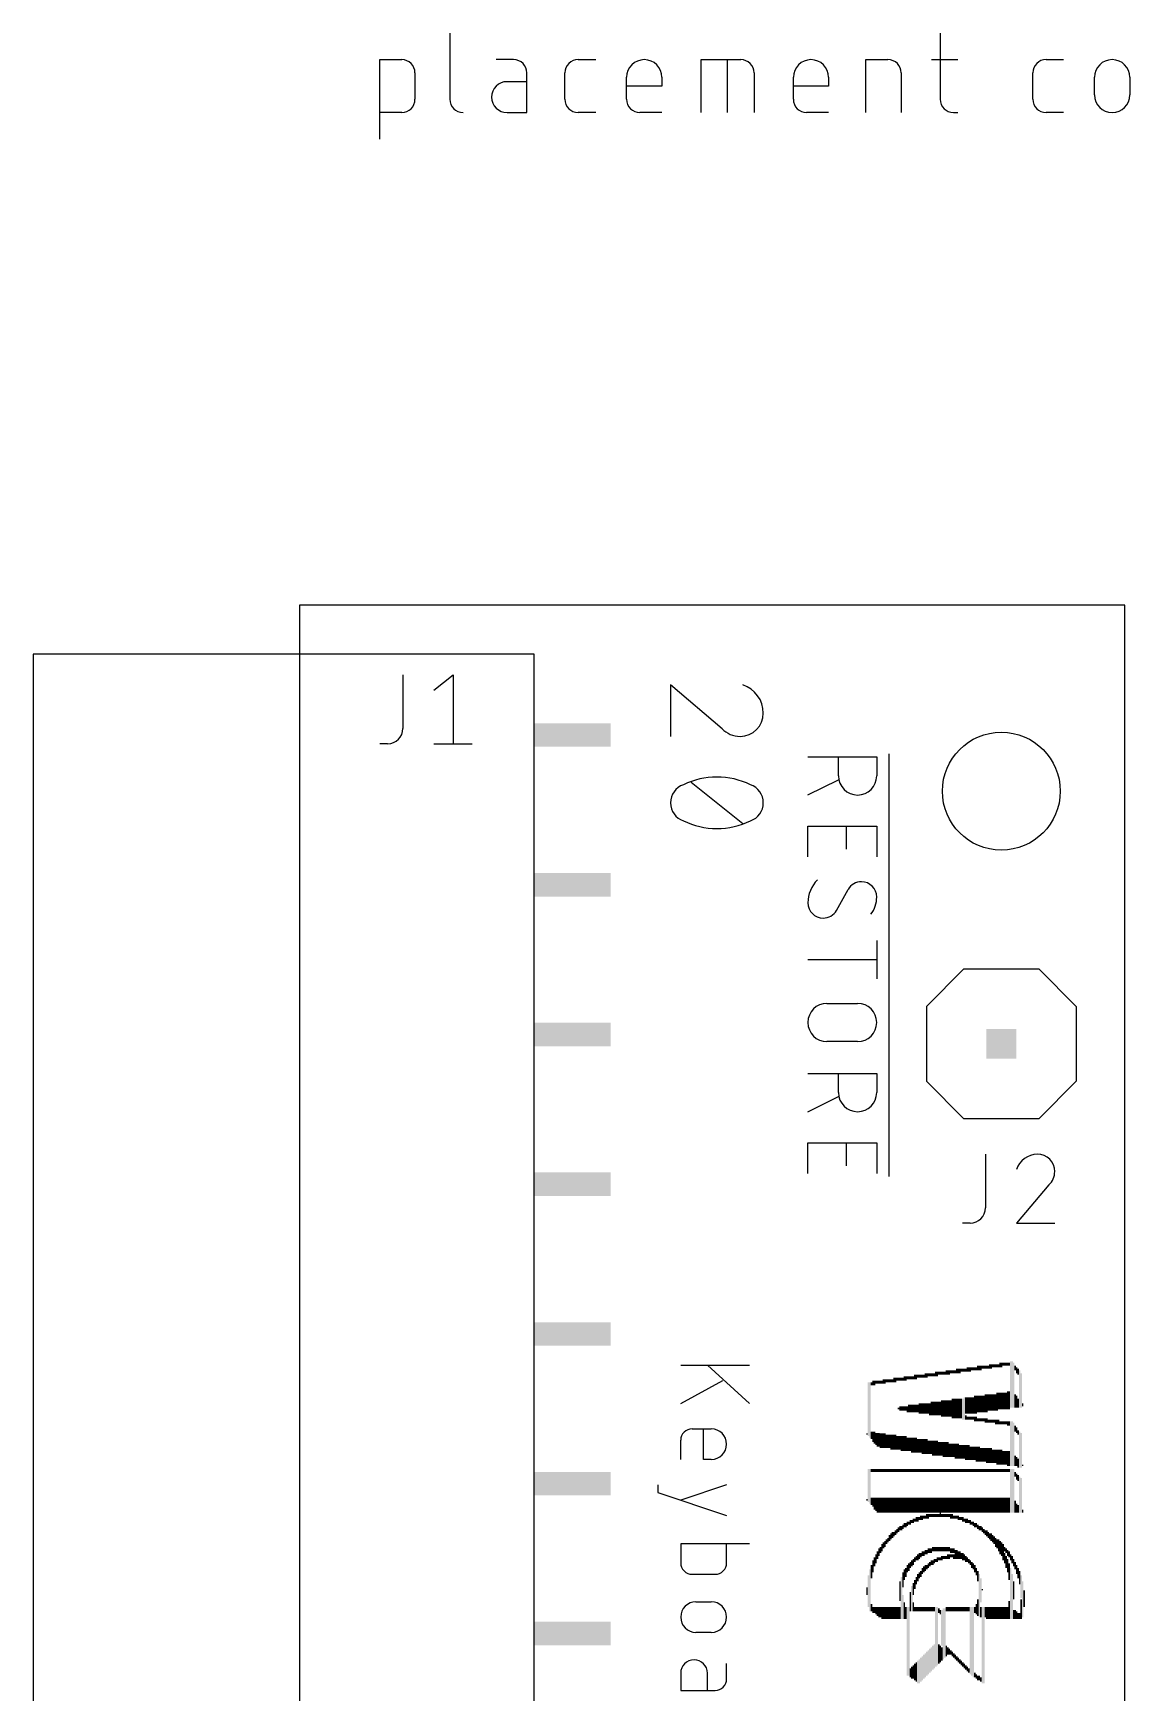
# Model space of a CAD drawing. Extents: x -4.5 to 27.6, y 0 to 62.7.
# Drawn here: x -4.52 to 14.09, y 34.55 to 62.71 of the extents above; entities that cross this region are included whole.
import ezdxf

# ---------------------------------------------------------------- set-up
doc = ezdxf.new("R2010")
doc.units = 0
for name, color, linetype in [('20', 30, 'CONTINUOUS'), ('21', 253, 'CONTINUOUS'), ('25', 253, 'CONTINUOUS'), ('51', 253, 'CONTINUOUS')]:
    doc.layers.add(name, color=color, linetype=linetype)

# ---------------------------------------------------------------- blocks, each defined once
blk = doc.blocks.new('RECT')
blk.add_solid([(-0.5, -0.5), (0.5, -0.5), (-0.5, 0.5), (0.5, 0.5)])

msp = doc.modelspace()

# ---------------------------------------------------------------- linework, layer by layer
at = {"layer": '20'}
for p, q in [((0, 53), (0, 0)), ((14, 53), (0, 53)), ((14, 0), (14, 53))]:
    msp.add_line(p, q, dxfattribs=at)
msp.add_circle((11.9063, 49.8475), 1, dxfattribs=at)
at = {"layer": '21'}
for p, q in [((2.5485, 62.7051), (2.5485, 61.5833)), ((10.8694, 62.7051), (10.8694, 61.5833)), ((1.3589, 60.9102), (1.3589, 62.2564)), ((1.3589, 62.2564), (1.7328, 62.2564)), ((3.632, 62.2564), (3.3329, 62.2564)), ((4.725, 62.2564), (5.0241, 62.2564)), ((6.813, 61.3589), (6.813, 62.2564)), ((6.813, 62.2564), (7.4861, 62.2564)), ((7.2617, 61.3589), (7.2617, 62.2564)), ((9.609, 61.3589), (9.609, 62.2564)), ((9.609, 62.2564), (9.983, 62.2564)), ((10.7198, 62.2564), (11.1685, 62.2564)), ((12.6643, 62.2564), (12.9635, 62.2564)), ((1.9572, 62.032), (1.9572, 61.5833)), ((3.8564, 61.3589), (3.8564, 62.032)), ((4.5006, 61.5833), (4.5006, 62.032)), ((5.5481, 61.5833), (5.5481, 61.9572)), ((6.1464, 61.9572), (6.1464, 61.8076)), ((7.7105, 62.032), (7.7105, 61.3589)), ((8.3771, 61.5833), (8.3771, 61.9572)), ((8.9754, 61.9572), (8.9754, 61.8076)), ((10.2074, 62.032), (10.2074, 61.3589)), ((12.44, 61.5833), (12.44, 62.032)), ((13.4875, 61.6581), (13.4875, 61.9572)), ((14.0858, 61.9572), (14.0858, 61.6581)), ((3.8564, 61.8824), (3.5199, 61.8824)), ((6.1464, 61.8076), (5.5481, 61.8076)), ((8.9754, 61.8076), (8.3771, 61.8076)), ((1.7328, 61.3589), (1.3589, 61.3589)), ((3.5199, 61.3589), (3.8564, 61.3589)), ((5.0241, 61.3589), (4.725, 61.3589)), ((6.1464, 61.3589), (5.7725, 61.3589)), ((8.9754, 61.3589), (8.6014, 61.3589)), ((11.0937, 61.3589), (11.1685, 61.3589)), ((12.9635, 61.3589), (12.6643, 61.3589)), ((3.98, 52.17), (-4.52, 52.17)), ((-4.52, 52.17), (-4.52, 1.17)), ((3.98, 1.17), (3.98, 52.17)), ((7.1677, 50.9072), (6.2929, 51.6509)), ((6.2929, 51.6509), (6.2929, 50.776)), ((8.6233, 50.4317), (9.7917, 50.4317)), ((9.1426, 50.1071), (9.1426, 50.4317)), ((9.7917, 50.4317), (9.7917, 50.1071)), ((9.9949, 50.4825), (9.9949, 43.3135)), ((6.6428, 50.0003), (7.5177, 49.3004)), ((8.6233, 49.7826), (9.1426, 50.0422)), ((8.6233, 48.7364), (8.6233, 49.2557)), ((8.6233, 49.2557), (9.7917, 49.2557)), ((9.2724, 49.2557), (9.2724, 48.8662)), ((9.7917, 49.2557), (9.7917, 48.7364)), ((9.1101, 47.8243), (9.3049, 48.1813)), ((9.7917, 47.3149), (9.7917, 46.6658)), ((8.6233, 46.9903), (9.7917, 46.9903)), ((11.2713, 46.8313), (10.6363, 46.1962)), ((11.2713, 46.8313), (12.5412, 46.8313)), ((12.5412, 46.8313), (13.1763, 46.1962)), ((8.9479, 46.2481), (9.4671, 46.2481)), ((10.6363, 46.1962), (10.6363, 44.9263)), ((13.1763, 46.1962), (13.1763, 44.9263)), ((9.4671, 45.599), (8.9479, 45.599)), ((8.6233, 45.0596), (9.7917, 45.0596)), ((9.1426, 44.7351), (9.1426, 45.0596)), ((9.7917, 45.0596), (9.7917, 44.7351)), ((10.6363, 44.9263), (11.2713, 44.2913)), ((13.1763, 44.9263), (12.5412, 44.2913)), ((8.6233, 44.4105), (9.1426, 44.6701)), ((12.5412, 44.2913), (11.2713, 44.2913)), ((8.6233, 43.3643), (8.6233, 43.8836)), ((8.6233, 43.8836), (9.7917, 43.8836)), ((9.2724, 43.8836), (9.2724, 43.4942)), ((9.7917, 43.8836), (9.7917, 43.3643)), ((6.4658, 40.108), (7.6342, 40.108)), ((7.6342, 39.4588), (6.9202, 40.108)), ((6.4658, 39.4588), (7.1798, 39.8483)), ((6.6605, 39.0313), (6.9851, 39.0313)), ((6.8553, 38.512), (6.8553, 39.0313)), ((6.4658, 38.512), (6.4658, 38.8365)), ((6.9851, 38.512), (6.8553, 38.512)), ((6.0763, 38.0788), (6.0763, 37.949)), ((7.2447, 38.0788), (6.4658, 37.8191)), ((6.0763, 37.949), (7.2447, 37.5595)), ((7.6342, 37.0823), (6.4658, 37.0823)), ((6.4658, 37.0823), (6.4658, 36.7577)), ((7.2447, 36.7577), (7.2447, 37.0823)), ((6.6605, 36.563), (7.05, 36.563)), ((6.7254, 36.0976), (6.9851, 36.0976)), ((6.9851, 35.5783), (6.7254, 35.5783)), ((7.2447, 34.7883), (7.2447, 35.048)), ((6.4658, 34.8857), (6.4658, 34.5936)), ((6.9202, 34.5936), (6.9202, 34.8857)), ((6.4658, 34.5936), (7.05, 34.5936))]:
    msp.add_line(p, q, dxfattribs=at)
for centre, radius, start, end in [((1.7328, 62.032), 0.2244, 0, 90), ((3.632, 62.032), 0.2244, 0, 90), ((4.725, 62.032), 0.2244, 89.9992, 180), ((5.8473, 61.9572), 0.2992, 0, 180), ((7.4861, 62.032), 0.2244, 0, 90), ((8.6762, 61.9572), 0.2992, 0, 180), ((9.983, 62.032), 0.2244, 0, 90), ((12.6643, 62.032), 0.2244, 89.9992, 180), ((13.7866, 61.9572), 0.2992, 0, 180), ((3.5199, 61.6207), 0.2618, 90, 270), ((13.7866, 61.6581), 0.2992, 180, 0), ((1.7328, 61.5833), 0.2244, 270.0008, 0), ((2.7729, 61.5833), 0.2244, 180, 270), ((4.725, 61.5833), 0.2244, 180, 270), ((5.7725, 61.5833), 0.2244, 180, 270), ((8.6014, 61.5833), 0.2244, 180, 270), ((11.0937, 61.5833), 0.2244, 180, 270), ((12.6643, 61.5833), 0.2244, 180, 270), ((7.3619, 51.1697), 0.5058, 0, 72.055), ((7.474, 51.1697), 0.3937, 270, 0), ((7.474, 51.1989), 0.4229, 223.6026, 270.0001), ((6.6166, 49.6503), 0.3237, 108.9248, 180.0001), ((7.0803, 48.79), 1.2978, 90.0001, 115.9888), ((7.0803, 48.79), 1.2978, 64.0111, 90), ((7.5439, 49.6503), 0.3237, 360, 71.0758), ((9.4671, 50.1071), 0.3246, 180, 0), ((6.6166, 49.6503), 0.3237, 180, 251.0756), ((7.5439, 49.6503), 0.3237, 288.9237, 359.9999), ((7.0803, 50.5106), 1.2977, 244.0106, 269.9999), ((7.0803, 50.5106), 1.2977, 270, 295.9896), ((9.1718, 47.9541), 0.5485, 134.7607, 180.0001), ((9.5321, 48.0474), 0.2637, 90.0001, 149.4899), ((9.5321, 48.0515), 0.2596, 0, 90), ((8.8829, 47.9541), 0.2596, 180, 270), ((9.3049, 48.0515), 0.4868, 323.1294, 360), ((8.8829, 47.9582), 0.2637, 269.9998, 329.4902), ((8.9479, 45.9235), 0.3246, 90, 270), ((9.4671, 45.9235), 0.3246, 270, 90), ((9.4671, 44.7351), 0.3246, 180, 0), ((6.6605, 38.8365), 0.1947, 90, 180), ((6.9851, 38.7716), 0.2596, 270, 90), ((6.6605, 36.7577), 0.1947, 180, 269.9982), ((7.05, 36.7577), 0.1947, 270, 0.0009), ((6.7254, 35.8379), 0.2596, 90, 270), ((6.9851, 35.8379), 0.2596, 270, 90), ((6.693, 34.8857), 0.2272, 0, 180), ((7.05, 34.7883), 0.1947, 270, 0.0009)]:
    msp.add_arc(centre, radius, start, end, dxfattribs=at)
at = {"layer": '25'}
for p, q in [((1.7528, 51.8192), (1.7528, 50.9104)), ((2.2801, 51.5596), (2.6046, 51.8192)), ((2.6046, 51.8192), (2.6046, 50.6508)), ((1.4931, 50.6508), (1.3633, 50.6508)), ((2.2801, 50.6508), (2.9292, 50.6508)), ((11.6353, 43.688), (11.6353, 42.7792)), ((12.7144, 43.1687), (12.1627, 42.5196)), ((11.3757, 42.5196), (11.2459, 42.5196)), ((12.1627, 42.5196), (12.8118, 42.5196))]:
    msp.add_line(p, q, dxfattribs=at)
for centre, radius, start, end in [((1.4931, 50.9104), 0.2596, 270, 0), ((12.5197, 43.3127), 0.3753, 90.0001, 162.0549), ((12.5197, 43.3959), 0.2921, 0, 90), ((12.498, 43.3959), 0.3138, 313.604, 359.9996), ((11.3757, 42.7792), 0.2596, 270, 0)]:
    msp.add_arc(centre, radius, start, end, dxfattribs=at)

# ---------------------------------------------------------------- block references
at = {"layer": '21'}
for p, xscale, yscale, rotation in [((4.13, 50.8), 0.4, 0.3, 90), ((4.13, 48.26), 0.4, 0.3, 90), ((4.13, 45.72), 0.4, 0.3, 90), ((4.13, 43.18), 0.4, 0.3, 90), ((4.13, 40.64), 0.4, 0.3, 90), ((10.795, 39.9606), 0.0762, 0.0254, 270), ((10.8204, 39.9606), 0.0762, 0.0254, 270), ((10.8458, 39.9733), 0.0508, 0.0254, 270), ((10.8712, 39.9733), 0.0508, 0.0254, 270), ((10.8966, 39.9733), 0.0508, 0.0254, 270), ((10.922, 39.9733), 0.0508, 0.0254, 270), ((10.9474, 39.9733), 0.0508, 0.0254, 270), ((10.9728, 39.986), 0.0762, 0.0254, 270), ((10.9982, 39.986), 0.0762, 0.0254, 270), ((11.0236, 39.986), 0.0762, 0.0254, 270), ((11.049, 39.9987), 0.0508, 0.0254, 270), ((11.0744, 39.9987), 0.0508, 0.0254, 270), ((11.0998, 39.9987), 0.0508, 0.0254, 270), ((11.1252, 39.9987), 0.0508, 0.0254, 270), ((11.1506, 40.0114), 0.0762, 0.0254, 270), ((11.176, 40.0114), 0.0762, 0.0254, 270), ((11.2014, 40.0114), 0.0762, 0.0254, 270), ((11.2268, 40.0241), 0.0508, 0.0254, 270), ((11.2522, 40.0241), 0.0508, 0.0254, 270), ((11.2776, 40.0241), 0.0508, 0.0254, 270), ((11.303, 40.0241), 0.0508, 0.0254, 270), ((11.3284, 40.0368), 0.0762, 0.0254, 270), ((11.3538, 40.0368), 0.0762, 0.0254, 270), ((11.3792, 40.0368), 0.0762, 0.0254, 270), ((11.4046, 40.0495), 0.0508, 0.0254, 270), ((11.43, 40.0495), 0.0508, 0.0254, 270), ((11.4554, 40.0495), 0.0508, 0.0254, 270), ((11.4808, 40.0495), 0.0508, 0.0254, 270), ((11.5062, 40.0622), 0.0762, 0.0254, 270), ((11.5316, 40.0622), 0.0762, 0.0254, 270), ((11.557, 40.0622), 0.0762, 0.0254, 270), ((11.5824, 40.0749), 0.0508, 0.0254, 270), ((11.6078, 40.0749), 0.0508, 0.0254, 270), ((11.6332, 40.0749), 0.0508, 0.0254, 270), ((11.6586, 40.0749), 0.0508, 0.0254, 270), ((11.684, 40.0749), 0.0508, 0.0254, 270), ((11.7094, 40.0876), 0.0762, 0.0254, 270), ((11.7348, 40.0876), 0.0762, 0.0254, 270), ((11.7602, 40.1003), 0.0508, 0.0254, 270), ((11.7856, 40.1003), 0.0508, 0.0254, 270), ((11.811, 40.1003), 0.0508, 0.0254, 270), ((11.8364, 40.1003), 0.0508, 0.0254, 270), ((11.8618, 40.1003), 0.0508, 0.0254, 270), ((11.8872, 40.113), 0.0762, 0.0254, 270), ((11.9126, 40.113), 0.0762, 0.0254, 270), ((11.938, 40.1257), 0.0508, 0.0254, 270), ((11.9634, 40.1257), 0.0508, 0.0254, 270), ((11.9888, 40.1257), 0.0508, 0.0254, 270), ((12.0142, 40.1257), 0.0508, 0.0254, 270), ((12.0396, 40.1257), 0.0508, 0.0254, 270), ((12.065, 39.7828), 0.7874, 0.0254, 270), ((12.0904, 39.7828), 0.7874, 0.0254, 270), ((12.1158, 39.7701), 0.762, 0.0254, 270), ((12.1412, 40.0622), 0.0762, 0.0254, 270), ((12.1666, 40.0241), 0.1016, 0.0254, 270), ((12.192, 39.9987), 0.1016, 0.0254, 270), ((12.2174, 39.7066), 0.635, 0.0254, 270), ((9.652, 39.3636), 0.9144, 0.0254, 270), ((9.6774, 39.351), 0.9398, 0.0254, 270), ((9.7028, 39.7955), 0.0508, 0.0254, 270), ((9.7282, 39.8082), 0.0762, 0.0254, 270), ((9.7536, 39.8082), 0.0762, 0.0254, 270), ((9.779, 39.8209), 0.0508, 0.0254, 270), ((9.8044, 39.8209), 0.0508, 0.0254, 270), ((9.8298, 39.8209), 0.0508, 0.0254, 270), ((9.8552, 39.8209), 0.0508, 0.0254, 270), ((9.8806, 39.8209), 0.0508, 0.0254, 270), ((9.906, 39.8336), 0.0762, 0.0254, 270), ((9.9314, 39.8336), 0.0762, 0.0254, 270), ((9.9568, 39.8463), 0.0508, 0.0254, 270), ((9.9822, 39.8463), 0.0508, 0.0254, 270), ((10.0076, 39.8463), 0.0508, 0.0254, 270), ((10.033, 39.8463), 0.0508, 0.0254, 270), ((10.0584, 39.8463), 0.0508, 0.0254, 270), ((10.0838, 39.859), 0.0762, 0.0254, 270), ((10.1092, 39.859), 0.0762, 0.0254, 270), ((10.1346, 39.8717), 0.0508, 0.0254, 270), ((10.16, 39.8717), 0.0508, 0.0254, 270), ((10.1854, 39.8717), 0.0508, 0.0254, 270), ((10.2108, 39.8717), 0.0508, 0.0254, 270), ((10.2362, 39.8717), 0.0508, 0.0254, 270), ((10.2616, 39.8844), 0.0762, 0.0254, 270), ((10.287, 39.8844), 0.0762, 0.0254, 270), ((10.3124, 39.8971), 0.0508, 0.0254, 270), ((10.3378, 39.8971), 0.0508, 0.0254, 270), ((10.3632, 39.8971), 0.0508, 0.0254, 270), ((10.3886, 39.8971), 0.0508, 0.0254, 270), ((10.414, 39.8971), 0.0508, 0.0254, 270), ((10.4394, 39.9098), 0.0762, 0.0254, 270), ((10.4648, 39.9098), 0.0762, 0.0254, 270), ((10.4902, 39.9225), 0.0508, 0.0254, 270), ((10.5156, 39.9225), 0.0508, 0.0254, 270), ((10.541, 39.9225), 0.0508, 0.0254, 270), ((10.5664, 39.9225), 0.0508, 0.0254, 270), ((10.5918, 39.9225), 0.0508, 0.0254, 270), ((10.6172, 39.9352), 0.0762, 0.0254, 270), ((10.6426, 39.9352), 0.0762, 0.0254, 270), ((10.668, 39.9479), 0.0508, 0.0254, 270), ((10.6934, 39.9479), 0.0508, 0.0254, 270), ((10.7188, 39.9479), 0.0508, 0.0254, 270), ((10.7442, 39.9479), 0.0508, 0.0254, 270), ((10.7696, 39.9479), 0.0508, 0.0254, 270), ((12.2428, 39.6812), 0.5842, 0.0254, 270), ((10.1854, 39.3764), 0.0762, 0.0254, 270), ((10.2108, 39.3764), 0.0762, 0.0254, 270), ((10.2362, 39.3764), 0.0762, 0.0254, 270), ((10.2616, 39.3764), 0.0762, 0.0254, 270), ((10.287, 39.3764), 0.0762, 0.0254, 270), ((10.3124, 39.3636), 0.1016, 0.0254, 270), ((10.3378, 39.3764), 0.127, 0.0254, 270), ((10.3632, 39.3764), 0.127, 0.0254, 270), ((10.3886, 39.3764), 0.127, 0.0254, 270), ((10.414, 39.3764), 0.127, 0.0254, 270), ((10.4394, 39.3764), 0.127, 0.0254, 270), ((10.4648, 39.3764), 0.127, 0.0254, 270), ((10.4902, 39.3764), 0.127, 0.0254, 270), ((10.5156, 39.3764), 0.1778, 0.0254, 270), ((10.541, 39.3764), 0.1778, 0.0254, 270), ((10.5664, 39.3764), 0.1778, 0.0254, 270), ((10.5918, 39.3764), 0.1778, 0.0254, 270), ((10.6172, 39.3764), 0.1778, 0.0254, 270), ((10.6426, 39.3764), 0.1778, 0.0254, 270), ((10.668, 39.3764), 0.1778, 0.0254, 270), ((10.6934, 39.3636), 0.2032, 0.0254, 270), ((10.7188, 39.3764), 0.2286, 0.0254, 270), ((10.7442, 39.3764), 0.2286, 0.0254, 270), ((10.7696, 39.3764), 0.2286, 0.0254, 270), ((10.795, 39.3764), 0.2286, 0.0254, 270), ((10.8204, 39.3764), 0.2286, 0.0254, 270), ((10.8458, 39.3764), 0.2286, 0.0254, 270), ((10.8712, 39.3764), 0.2286, 0.0254, 270), ((10.8966, 39.3764), 0.2794, 0.0254, 270), ((10.922, 39.3764), 0.2794, 0.0254, 270), ((10.9474, 39.3764), 0.2794, 0.0254, 270), ((10.9728, 39.3764), 0.2794, 0.0254, 270), ((10.9982, 39.3764), 0.2794, 0.0254, 270), ((11.0236, 39.3764), 0.2794, 0.0254, 270), ((11.049, 39.3764), 0.2794, 0.0254, 270), ((11.0744, 39.3764), 0.3302, 0.0254, 270), ((11.0998, 39.3764), 0.3302, 0.0254, 270), ((11.1252, 39.3764), 0.3302, 0.0254, 270), ((11.1506, 39.3764), 0.3302, 0.0254, 270), ((11.176, 39.3764), 0.3302, 0.0254, 270), ((11.2014, 39.3764), 0.3302, 0.0254, 270), ((11.2268, 39.3764), 0.3302, 0.0254, 270), ((11.2522, 39.3636), 0.3556, 0.0254, 270), ((11.2776, 39.3764), 0.381, 0.0254, 270), ((11.303, 39.4272), 0.2794, 0.0254, 270), ((11.3284, 39.4272), 0.2794, 0.0254, 270), ((11.3538, 39.4272), 0.2794, 0.0254, 270), ((11.3792, 39.4272), 0.2794, 0.0254, 270), ((11.4046, 39.4272), 0.2794, 0.0254, 270), ((11.43, 39.4272), 0.2794, 0.0254, 270), ((11.4554, 39.4398), 0.3048, 0.0254, 270), ((11.4808, 39.4398), 0.3048, 0.0254, 270), ((11.5062, 39.4526), 0.2794, 0.0254, 270), ((11.5316, 39.4526), 0.2794, 0.0254, 270), ((11.557, 39.4526), 0.2794, 0.0254, 270), ((11.5824, 39.4526), 0.2794, 0.0254, 270), ((11.6078, 39.4526), 0.2794, 0.0254, 270), ((11.6332, 39.4653), 0.3048, 0.0254, 270), ((11.6586, 39.4653), 0.3048, 0.0254, 270), ((11.684, 39.4779), 0.2794, 0.0254, 270), ((11.7094, 39.4779), 0.2794, 0.0254, 270), ((11.7348, 39.4779), 0.2794, 0.0254, 270), ((11.7602, 39.4779), 0.2794, 0.0254, 270), ((11.7856, 39.4779), 0.2794, 0.0254, 270), ((11.811, 39.4779), 0.2794, 0.0254, 270), ((11.8364, 39.4907), 0.3048, 0.0254, 270), ((11.8618, 39.5034), 0.2794, 0.0254, 270), ((11.8872, 39.5034), 0.2794, 0.0254, 270), ((11.9126, 39.5034), 0.2794, 0.0254, 270), ((11.938, 39.5034), 0.2794, 0.0254, 270), ((11.9634, 39.5034), 0.2794, 0.0254, 270), ((11.9888, 39.5034), 0.2794, 0.0254, 270), ((12.0142, 39.516), 0.3048, 0.0254, 270), ((12.0396, 39.516), 0.3048, 0.0254, 270), ((12.1412, 39.5034), 0.2286, 0.0254, 270), ((12.1666, 39.4907), 0.2032, 0.0254, 270), ((12.192, 39.4653), 0.1524, 0.0254, 270), ((12.2682, 39.4398), 0.0508, 0.0254, 270), ((10.16, 39.3764), 0.0254, 0.0254, 270), ((11.303, 39.224), 0.0762, 0.0254, 270), ((11.3284, 39.2112), 0.0508, 0.0254, 270), ((11.3538, 39.2112), 0.0508, 0.0254, 270), ((11.3792, 39.2112), 0.0508, 0.0254, 270), ((11.4046, 39.2112), 0.0508, 0.0254, 270), ((11.43, 39.2112), 0.0508, 0.0254, 270), ((11.4554, 39.1986), 0.0762, 0.0254, 270), ((11.4808, 39.1986), 0.0762, 0.0254, 270), ((11.5062, 39.1859), 0.0508, 0.0254, 270), ((11.5316, 39.1859), 0.0508, 0.0254, 270), ((11.557, 39.1859), 0.0508, 0.0254, 270), ((11.5824, 39.1859), 0.0508, 0.0254, 270), ((11.6078, 39.1859), 0.0508, 0.0254, 270), ((11.6332, 39.1731), 0.0762, 0.0254, 270), ((11.6586, 39.1731), 0.0762, 0.0254, 270), ((11.684, 39.1605), 0.0508, 0.0254, 270), ((11.7094, 39.1605), 0.0508, 0.0254, 270), ((11.7348, 39.1605), 0.0508, 0.0254, 270), ((11.7602, 39.1605), 0.0508, 0.0254, 270), ((11.7856, 39.1605), 0.0508, 0.0254, 270), ((11.811, 39.1478), 0.0762, 0.0254, 270), ((11.8364, 39.1478), 0.0762, 0.0254, 270), ((11.8618, 39.1478), 0.0762, 0.0254, 270), ((11.8872, 39.135), 0.0508, 0.0254, 270), ((11.9126, 39.135), 0.0508, 0.0254, 270), ((11.938, 39.135), 0.0508, 0.0254, 270), ((11.9634, 39.135), 0.0508, 0.0254, 270), ((11.9888, 39.135), 0.0508, 0.0254, 270), ((12.0142, 39.1224), 0.0762, 0.0254, 270), ((12.0396, 39.1224), 0.0762, 0.0254, 270), ((12.065, 38.7795), 0.762, 0.0254, 270), ((12.0904, 38.7795), 0.762, 0.0254, 270), ((12.1158, 38.7668), 0.7366, 0.0254, 270), ((9.6266, 38.9445), 0.0254, 0.0254, 270), ((9.7028, 38.9192), 0.127, 0.0254, 270), ((9.7282, 38.8938), 0.1778, 0.0254, 270), ((9.7536, 38.8811), 0.2032, 0.0254, 270), ((9.779, 38.8557), 0.2032, 0.0254, 270), ((9.8044, 38.843), 0.2286, 0.0254, 270), ((9.8298, 38.843), 0.2286, 0.0254, 270), ((9.8552, 38.8302), 0.254, 0.0254, 270), ((9.8806, 38.8302), 0.254, 0.0254, 270), ((9.906, 38.8302), 0.254, 0.0254, 270), ((9.9314, 38.8302), 0.254, 0.0254, 270), ((9.9568, 38.8176), 0.2286, 0.0254, 270), ((9.9822, 38.8176), 0.2286, 0.0254, 270), ((10.0076, 38.8176), 0.2286, 0.0254, 270), ((10.033, 38.8049), 0.254, 0.0254, 270), ((10.0584, 38.8049), 0.254, 0.0254, 270), ((10.0838, 38.8049), 0.254, 0.0254, 270), ((10.1092, 38.8049), 0.254, 0.0254, 270), ((10.1346, 38.7921), 0.2286, 0.0254, 270), ((10.16, 38.7921), 0.2286, 0.0254, 270), ((10.1854, 38.7921), 0.2286, 0.0254, 270), ((10.2108, 38.7795), 0.254, 0.0254, 270), ((10.2362, 38.7795), 0.254, 0.0254, 270), ((10.2616, 38.7795), 0.254, 0.0254, 270), ((10.287, 38.7795), 0.254, 0.0254, 270), ((10.3124, 38.7668), 0.2286, 0.0254, 270), ((10.3378, 38.7668), 0.2286, 0.0254, 270), ((10.3632, 38.7668), 0.2286, 0.0254, 270), ((10.3886, 38.754), 0.254, 0.0254, 270), ((10.414, 38.754), 0.254, 0.0254, 270), ((10.4394, 38.754), 0.254, 0.0254, 270), ((10.4648, 38.754), 0.254, 0.0254, 270), ((10.4902, 38.7414), 0.2286, 0.0254, 270), ((10.5156, 38.7414), 0.2286, 0.0254, 270), ((10.541, 38.7414), 0.2286, 0.0254, 270), ((10.5664, 38.7287), 0.254, 0.0254, 270), ((10.5918, 38.7287), 0.254, 0.0254, 270), ((10.6172, 38.7287), 0.254, 0.0254, 270), ((10.6426, 38.7287), 0.254, 0.0254, 270), ((12.1412, 39.0335), 0.1016, 0.0254, 270), ((12.1666, 39.0081), 0.1016, 0.0254, 270), ((12.192, 38.97), 0.0762, 0.0254, 270), ((12.2174, 38.6778), 0.6096, 0.0254, 270), ((12.2428, 38.6652), 0.5842, 0.0254, 270), ((10.668, 38.7159), 0.2286, 0.0254, 270), ((10.6934, 38.7159), 0.2286, 0.0254, 270), ((10.7188, 38.7159), 0.2286, 0.0254, 270), ((10.7442, 38.7033), 0.254, 0.0254, 270), ((10.7696, 38.7033), 0.254, 0.0254, 270), ((10.795, 38.7033), 0.254, 0.0254, 270), ((10.8204, 38.7033), 0.254, 0.0254, 270), ((10.8458, 38.6906), 0.2286, 0.0254, 270), ((10.8712, 38.6906), 0.2286, 0.0254, 270), ((10.8966, 38.6906), 0.2286, 0.0254, 270), ((10.922, 38.6778), 0.254, 0.0254, 270), ((10.9474, 38.6778), 0.254, 0.0254, 270), ((10.9728, 38.6778), 0.254, 0.0254, 270), ((10.9982, 38.6778), 0.254, 0.0254, 270), ((11.0236, 38.6652), 0.2286, 0.0254, 270), ((11.049, 38.6652), 0.2286, 0.0254, 270), ((11.0744, 38.6652), 0.2286, 0.0254, 270), ((11.0998, 38.6652), 0.2286, 0.0254, 270), ((11.1252, 38.6525), 0.254, 0.0254, 270), ((11.1506, 38.6525), 0.254, 0.0254, 270), ((11.176, 38.6525), 0.254, 0.0254, 270), ((11.2014, 38.6397), 0.2286, 0.0254, 270), ((11.2268, 38.6397), 0.2286, 0.0254, 270), ((11.2522, 38.6397), 0.2286, 0.0254, 270), ((11.2776, 38.6397), 0.2286, 0.0254, 270), ((11.303, 38.6271), 0.254, 0.0254, 270), ((11.3284, 38.6271), 0.254, 0.0254, 270), ((11.3538, 38.6271), 0.254, 0.0254, 270), ((11.3792, 38.6144), 0.2286, 0.0254, 270), ((11.4046, 38.6144), 0.2286, 0.0254, 270), ((11.43, 38.6144), 0.2286, 0.0254, 270), ((11.4554, 38.6144), 0.2286, 0.0254, 270), ((11.4808, 38.6016), 0.254, 0.0254, 270), ((11.5062, 38.6016), 0.254, 0.0254, 270), ((11.5316, 38.6016), 0.254, 0.0254, 270), ((11.557, 38.589), 0.2286, 0.0254, 270), ((11.5824, 38.589), 0.2286, 0.0254, 270), ((11.6078, 38.589), 0.2286, 0.0254, 270), ((11.6332, 38.589), 0.2286, 0.0254, 270), ((11.6586, 38.5763), 0.254, 0.0254, 270), ((11.684, 38.5763), 0.254, 0.0254, 270), ((11.7094, 38.5763), 0.254, 0.0254, 270), ((11.7348, 38.5763), 0.254, 0.0254, 270), ((11.7602, 38.5635), 0.2286, 0.0254, 270), ((11.7856, 38.5635), 0.2286, 0.0254, 270), ((11.811, 38.5635), 0.2286, 0.0254, 270), ((11.8364, 38.5509), 0.254, 0.0254, 270), ((11.8618, 38.5509), 0.254, 0.0254, 270), ((11.8872, 38.5509), 0.254, 0.0254, 270), ((11.9126, 38.5509), 0.254, 0.0254, 270), ((11.938, 38.5382), 0.2286, 0.0254, 270), ((11.9634, 38.5382), 0.2286, 0.0254, 270), ((11.9888, 38.5382), 0.2286, 0.0254, 270), ((12.0142, 38.5254), 0.254, 0.0254, 270), ((12.0396, 38.5254), 0.254, 0.0254, 270), ((12.1412, 38.4873), 0.1778, 0.0254, 270), ((4.13, 38.1), 0.4, 0.3, 90), ((9.652, 38.0682), 0.5588, 0.0254, 270), ((9.6774, 38.0556), 0.5842, 0.0254, 270), ((9.7028, 38.3223), 0.0508, 0.0254, 270), ((9.7282, 38.3223), 0.0508, 0.0254, 270), ((9.7536, 38.3223), 0.0508, 0.0254, 270), ((9.779, 38.3223), 0.0508, 0.0254, 270), ((9.8044, 38.3223), 0.0508, 0.0254, 270), ((9.8298, 38.3223), 0.0508, 0.0254, 270), ((9.8552, 38.3223), 0.0508, 0.0254, 270), ((9.8806, 38.3223), 0.0508, 0.0254, 270), ((9.906, 38.3223), 0.0508, 0.0254, 270), ((9.9314, 38.3223), 0.0508, 0.0254, 270), ((9.9568, 38.3223), 0.0508, 0.0254, 270), ((9.9822, 38.3223), 0.0508, 0.0254, 270), ((10.0076, 38.3223), 0.0508, 0.0254, 270), ((10.033, 38.3223), 0.0508, 0.0254, 270), ((10.0584, 38.3223), 0.0508, 0.0254, 270), ((10.0838, 38.3223), 0.0508, 0.0254, 270), ((10.1092, 38.3223), 0.0508, 0.0254, 270), ((10.1346, 38.3223), 0.0508, 0.0254, 270), ((10.16, 38.3223), 0.0508, 0.0254, 270), ((10.1854, 38.3223), 0.0508, 0.0254, 270), ((10.2108, 38.3223), 0.0508, 0.0254, 270), ((10.2362, 38.3223), 0.0508, 0.0254, 270), ((10.2616, 38.3223), 0.0508, 0.0254, 270), ((10.287, 38.3223), 0.0508, 0.0254, 270), ((10.3124, 38.3223), 0.0508, 0.0254, 270), ((10.3378, 38.3223), 0.0508, 0.0254, 270), ((10.3632, 38.3223), 0.0508, 0.0254, 270), ((10.3886, 38.3223), 0.0508, 0.0254, 270), ((10.414, 38.3223), 0.0508, 0.0254, 270), ((10.4394, 38.3223), 0.0508, 0.0254, 270), ((10.4648, 38.3223), 0.0508, 0.0254, 270), ((10.4902, 38.3223), 0.0508, 0.0254, 270), ((10.5156, 38.3223), 0.0508, 0.0254, 270), ((10.541, 38.3223), 0.0508, 0.0254, 270), ((10.5664, 38.3223), 0.0508, 0.0254, 270), ((10.5918, 38.3223), 0.0508, 0.0254, 270), ((10.6172, 38.3223), 0.0508, 0.0254, 270), ((10.6426, 38.3223), 0.0508, 0.0254, 270), ((10.668, 38.3223), 0.0508, 0.0254, 270), ((10.6934, 38.3223), 0.0508, 0.0254, 270), ((10.7188, 38.3223), 0.0508, 0.0254, 270), ((10.7442, 38.3223), 0.0508, 0.0254, 270), ((10.7696, 38.3223), 0.0508, 0.0254, 270), ((10.795, 38.3223), 0.0508, 0.0254, 270), ((10.8204, 38.3223), 0.0508, 0.0254, 270), ((10.8458, 38.3223), 0.0508, 0.0254, 270), ((10.8712, 38.3223), 0.0508, 0.0254, 270), ((10.8966, 38.3223), 0.0508, 0.0254, 270), ((10.922, 38.3223), 0.0508, 0.0254, 270), ((10.9474, 38.3223), 0.0508, 0.0254, 270), ((10.9728, 38.3223), 0.0508, 0.0254, 270), ((10.9982, 38.3223), 0.0508, 0.0254, 270), ((11.0236, 38.3223), 0.0508, 0.0254, 270), ((11.049, 38.3223), 0.0508, 0.0254, 270), ((11.0744, 38.3223), 0.0508, 0.0254, 270), ((11.0998, 38.3223), 0.0508, 0.0254, 270), ((11.1252, 38.3223), 0.0508, 0.0254, 270), ((11.1506, 38.3223), 0.0508, 0.0254, 270), ((11.176, 38.3223), 0.0508, 0.0254, 270), ((11.2014, 38.3223), 0.0508, 0.0254, 270), ((11.2268, 38.3223), 0.0508, 0.0254, 270), ((11.2522, 38.3223), 0.0508, 0.0254, 270), ((11.2776, 38.3223), 0.0508, 0.0254, 270), ((11.303, 38.3223), 0.0508, 0.0254, 270), ((11.3284, 38.3223), 0.0508, 0.0254, 270), ((11.3538, 38.3223), 0.0508, 0.0254, 270), ((11.3792, 38.3223), 0.0508, 0.0254, 270), ((11.4046, 38.3223), 0.0508, 0.0254, 270), ((11.43, 38.3223), 0.0508, 0.0254, 270), ((11.4554, 38.3223), 0.0508, 0.0254, 270), ((11.4808, 38.3223), 0.0508, 0.0254, 270), ((11.5062, 38.3223), 0.0508, 0.0254, 270), ((11.5316, 38.3223), 0.0508, 0.0254, 270), ((11.557, 38.3223), 0.0508, 0.0254, 270), ((11.5824, 38.3223), 0.0508, 0.0254, 270), ((11.6078, 38.3223), 0.0508, 0.0254, 270), ((11.6332, 38.3223), 0.0508, 0.0254, 270), ((11.6586, 38.3223), 0.0508, 0.0254, 270), ((11.684, 38.3223), 0.0508, 0.0254, 270), ((11.7094, 38.3223), 0.0508, 0.0254, 270), ((11.7348, 38.3223), 0.0508, 0.0254, 270), ((11.7602, 38.3223), 0.0508, 0.0254, 270), ((11.7856, 38.3223), 0.0508, 0.0254, 270), ((11.811, 38.3223), 0.0508, 0.0254, 270), ((11.8364, 38.3223), 0.0508, 0.0254, 270), ((11.8618, 38.3223), 0.0508, 0.0254, 270), ((11.8872, 38.3223), 0.0508, 0.0254, 270), ((11.9126, 38.3223), 0.0508, 0.0254, 270), ((11.938, 38.3223), 0.0508, 0.0254, 270), ((11.9634, 38.3223), 0.0508, 0.0254, 270), ((11.9888, 38.3223), 0.0508, 0.0254, 270), ((12.0142, 38.3223), 0.0508, 0.0254, 270), ((12.0396, 38.3223), 0.0508, 0.0254, 270), ((12.065, 37.9794), 0.7366, 0.0254, 270), ((12.0904, 37.9794), 0.7366, 0.0254, 270), ((12.1158, 37.9794), 0.7366, 0.0254, 270), ((12.1412, 38.2587), 0.0762, 0.0254, 270), ((12.1666, 38.4747), 0.1524, 0.0254, 270), ((12.192, 38.4492), 0.1524, 0.0254, 270), ((12.2682, 38.4111), 0.0254, 0.0254, 270), ((12.1666, 38.2206), 0.1016, 0.0254, 270), ((12.192, 38.1953), 0.1016, 0.0254, 270), ((12.2174, 37.9158), 0.6096, 0.0254, 270), ((12.2428, 37.9032), 0.5842, 0.0254, 270), ((9.6266, 37.827), 0.0254, 0.0254, 270), ((9.7028, 37.8015), 0.127, 0.0254, 270), ((9.7282, 37.7889), 0.1524, 0.0254, 270), ((9.7536, 37.7634), 0.2032, 0.0254, 270), ((9.779, 37.7508), 0.2286, 0.0254, 270), ((9.8044, 37.7381), 0.254, 0.0254, 270), ((9.8298, 37.7381), 0.254, 0.0254, 270), ((9.8552, 37.7381), 0.254, 0.0254, 270), ((9.8806, 37.7381), 0.254, 0.0254, 270), ((9.906, 37.7381), 0.254, 0.0254, 270), ((9.9314, 37.7381), 0.254, 0.0254, 270), ((9.9568, 37.7381), 0.254, 0.0254, 270), ((9.9822, 37.7381), 0.254, 0.0254, 270), ((10.0076, 37.7381), 0.254, 0.0254, 270), ((10.033, 37.7381), 0.254, 0.0254, 270), ((10.0584, 37.7381), 0.254, 0.0254, 270), ((10.0838, 37.7381), 0.254, 0.0254, 270), ((10.1092, 37.7381), 0.254, 0.0254, 270), ((10.1346, 37.7381), 0.254, 0.0254, 270), ((10.16, 37.7381), 0.254, 0.0254, 270), ((10.1854, 37.7381), 0.254, 0.0254, 270), ((10.2108, 37.7381), 0.254, 0.0254, 270), ((10.2362, 37.7381), 0.254, 0.0254, 270), ((10.2616, 37.7381), 0.254, 0.0254, 270), ((10.287, 37.7381), 0.254, 0.0254, 270), ((10.3124, 37.7381), 0.254, 0.0254, 270), ((10.3378, 37.7381), 0.254, 0.0254, 270), ((10.3632, 37.7381), 0.254, 0.0254, 270), ((10.3886, 37.7381), 0.254, 0.0254, 270), ((10.414, 37.7381), 0.254, 0.0254, 270), ((10.4394, 37.7381), 0.254, 0.0254, 270), ((10.4648, 37.7381), 0.254, 0.0254, 270), ((10.4902, 37.7381), 0.254, 0.0254, 270), ((10.5156, 37.7381), 0.254, 0.0254, 270), ((10.541, 37.7381), 0.254, 0.0254, 270), ((10.5664, 37.7381), 0.254, 0.0254, 270), ((10.5918, 37.7381), 0.254, 0.0254, 270), ((10.6172, 37.7381), 0.254, 0.0254, 270), ((10.6426, 37.7381), 0.254, 0.0254, 270), ((10.668, 37.7381), 0.254, 0.0254, 270), ((10.6934, 37.7381), 0.254, 0.0254, 270), ((10.7188, 37.7381), 0.254, 0.0254, 270), ((10.7442, 37.7381), 0.254, 0.0254, 270), ((10.7696, 37.7381), 0.254, 0.0254, 270), ((10.795, 37.7381), 0.254, 0.0254, 270), ((10.8204, 37.7381), 0.254, 0.0254, 270), ((10.8458, 37.7381), 0.254, 0.0254, 270), ((10.8712, 37.7), 0.3302, 0.0254, 270), ((10.8966, 37.7381), 0.254, 0.0254, 270), ((10.922, 37.7381), 0.254, 0.0254, 270), ((10.9474, 37.7381), 0.254, 0.0254, 270), ((10.9728, 37.7381), 0.254, 0.0254, 270), ((10.9982, 37.7381), 0.254, 0.0254, 270), ((11.0236, 37.7381), 0.254, 0.0254, 270), ((11.049, 37.7381), 0.254, 0.0254, 270), ((11.0744, 37.7381), 0.254, 0.0254, 270), ((11.0998, 37.7381), 0.254, 0.0254, 270), ((11.1252, 37.7381), 0.254, 0.0254, 270), ((11.1506, 37.7381), 0.254, 0.0254, 270), ((11.176, 37.7381), 0.254, 0.0254, 270), ((11.2014, 37.7381), 0.254, 0.0254, 270), ((11.2268, 37.7381), 0.254, 0.0254, 270), ((11.2522, 37.7381), 0.254, 0.0254, 270), ((11.2776, 37.7381), 0.254, 0.0254, 270), ((11.303, 37.7381), 0.254, 0.0254, 270), ((11.3284, 37.7381), 0.254, 0.0254, 270), ((11.3538, 37.7381), 0.254, 0.0254, 270), ((11.3792, 37.7381), 0.254, 0.0254, 270), ((11.4046, 37.7381), 0.254, 0.0254, 270), ((11.43, 37.7381), 0.254, 0.0254, 270), ((11.4554, 37.7381), 0.254, 0.0254, 270), ((11.4808, 37.7381), 0.254, 0.0254, 270), ((11.5062, 37.7381), 0.254, 0.0254, 270), ((11.5316, 37.7381), 0.254, 0.0254, 270), ((11.557, 37.7381), 0.254, 0.0254, 270), ((11.5824, 37.7381), 0.254, 0.0254, 270), ((11.6078, 37.7381), 0.254, 0.0254, 270), ((11.6332, 37.7381), 0.254, 0.0254, 270), ((11.6586, 37.7381), 0.254, 0.0254, 270), ((11.684, 37.7381), 0.254, 0.0254, 270), ((11.7094, 37.7381), 0.254, 0.0254, 270), ((11.7348, 37.7381), 0.254, 0.0254, 270), ((11.7602, 37.7381), 0.254, 0.0254, 270), ((11.7856, 37.7381), 0.254, 0.0254, 270), ((11.811, 37.7381), 0.254, 0.0254, 270), ((11.8364, 37.7381), 0.254, 0.0254, 270), ((11.8618, 37.7381), 0.254, 0.0254, 270), ((11.8872, 37.7381), 0.254, 0.0254, 270), ((11.9126, 37.7381), 0.254, 0.0254, 270), ((11.938, 37.7381), 0.254, 0.0254, 270), ((11.9634, 37.7381), 0.254, 0.0254, 270), ((11.9888, 37.7381), 0.254, 0.0254, 270), ((12.0142, 37.7381), 0.254, 0.0254, 270), ((12.0396, 37.7381), 0.254, 0.0254, 270), ((12.1412, 37.7127), 0.2032, 0.0254, 270), ((12.1666, 37.6872), 0.1524, 0.0254, 270), ((12.192, 37.6746), 0.127, 0.0254, 270), ((10.3124, 37.4205), 0.0762, 0.0254, 270), ((10.3378, 37.4333), 0.0508, 0.0254, 270), ((10.3632, 37.446), 0.0762, 0.0254, 270), ((10.3886, 37.4586), 0.0508, 0.0254, 270), ((10.414, 37.4714), 0.0762, 0.0254, 270), ((10.4394, 37.4841), 0.0508, 0.0254, 270), ((10.4648, 37.4967), 0.0762, 0.0254, 270), ((10.4902, 37.4967), 0.0762, 0.0254, 270), ((10.5156, 37.5095), 0.0508, 0.0254, 270), ((10.541, 37.5222), 0.0762, 0.0254, 270), ((10.5664, 37.5222), 0.0762, 0.0254, 270), ((10.5918, 37.5348), 0.0508, 0.0254, 270), ((10.6172, 37.5348), 0.0508, 0.0254, 270), ((10.6426, 37.5476), 0.0762, 0.0254, 270), ((10.668, 37.5476), 0.0762, 0.0254, 270), ((10.6934, 37.5603), 0.0508, 0.0254, 270), ((10.7188, 37.5603), 0.0508, 0.0254, 270), ((10.7442, 37.5603), 0.0508, 0.0254, 270), ((10.7696, 37.5603), 0.0508, 0.0254, 270), ((10.795, 37.5603), 0.0508, 0.0254, 270), ((10.8204, 37.5603), 0.0508, 0.0254, 270), ((10.8458, 37.5603), 0.0508, 0.0254, 270), ((10.8966, 37.5603), 0.0508, 0.0254, 270), ((10.922, 37.5603), 0.0508, 0.0254, 270), ((10.9474, 37.5603), 0.0508, 0.0254, 270), ((10.9728, 37.5603), 0.0508, 0.0254, 270), ((10.9982, 37.5603), 0.0508, 0.0254, 270), ((11.0236, 37.5603), 0.0508, 0.0254, 270), ((11.049, 37.5476), 0.0762, 0.0254, 270), ((11.0744, 37.5476), 0.0762, 0.0254, 270), ((11.0998, 37.5348), 0.0508, 0.0254, 270), ((11.1252, 37.5348), 0.0508, 0.0254, 270), ((11.1506, 37.5348), 0.0508, 0.0254, 270), ((11.176, 37.5222), 0.0762, 0.0254, 270), ((11.2014, 37.5095), 0.0508, 0.0254, 270), ((11.2268, 37.5095), 0.0508, 0.0254, 270), ((11.2522, 37.4967), 0.0762, 0.0254, 270), ((11.2776, 37.4841), 0.0508, 0.0254, 270), ((11.303, 37.4714), 0.0762, 0.0254, 270), ((11.3284, 37.4714), 0.0762, 0.0254, 270), ((11.3538, 37.4586), 0.0508, 0.0254, 270), ((11.3792, 37.446), 0.0762, 0.0254, 270), ((11.4046, 37.4333), 0.0508, 0.0254, 270), ((11.43, 37.4205), 0.0762, 0.0254, 270), ((12.2682, 37.6365), 0.0508, 0.0254, 270), ((9.9822, 37.1412), 0.0762, 0.0254, 270), ((10.0076, 37.1793), 0.1016, 0.0254, 270), ((10.033, 37.2047), 0.1016, 0.0254, 270), ((10.0584, 37.23), 0.1016, 0.0254, 270), ((10.0838, 37.2428), 0.0762, 0.0254, 270), ((10.1092, 37.2681), 0.0762, 0.0254, 270), ((10.1346, 37.2936), 0.0762, 0.0254, 270), ((10.16, 37.319), 0.0762, 0.0254, 270), ((10.1854, 37.3443), 0.0762, 0.0254, 270), ((10.2108, 37.3443), 0.0762, 0.0254, 270), ((10.2362, 37.3698), 0.0762, 0.0254, 270), ((10.2616, 37.3952), 0.0762, 0.0254, 270), ((10.287, 37.3952), 0.0762, 0.0254, 270), ((11.4554, 37.3952), 0.0762, 0.0254, 270), ((11.4808, 37.3952), 0.0762, 0.0254, 270), ((11.5062, 37.3698), 0.0762, 0.0254, 270), ((11.5316, 37.3443), 0.0762, 0.0254, 270), ((11.557, 37.3443), 0.0762, 0.0254, 270), ((11.5824, 37.319), 0.0762, 0.0254, 270), ((11.6078, 37.2936), 0.0762, 0.0254, 270), ((11.6332, 37.2681), 0.0762, 0.0254, 270), ((11.6586, 37.2555), 0.1016, 0.0254, 270), ((11.684, 37.23), 0.1016, 0.0254, 270), ((11.7094, 37.2047), 0.1016, 0.0254, 270), ((11.7348, 37.1919), 0.127, 0.0254, 270), ((11.7602, 37.1666), 0.127, 0.0254, 270), ((11.7856, 37.1412), 0.127, 0.0254, 270), ((11.811, 37.1031), 0.1524, 0.0254, 270), ((9.779, 36.8237), 0.1524, 0.0254, 270), ((9.8044, 36.8871), 0.127, 0.0254, 270), ((9.8298, 36.938), 0.127, 0.0254, 270), ((9.8552, 36.9761), 0.1016, 0.0254, 270), ((9.8806, 37.0142), 0.127, 0.0254, 270), ((9.906, 37.0523), 0.1016, 0.0254, 270), ((9.9314, 37.0776), 0.1016, 0.0254, 270), ((9.9568, 37.1157), 0.0762, 0.0254, 270), ((10.4902, 36.849), 0.1016, 0.0254, 270), ((10.5156, 36.8745), 0.1016, 0.0254, 270), ((10.541, 36.8871), 0.0762, 0.0254, 270), ((10.5664, 36.9126), 0.0762, 0.0254, 270), ((10.5918, 36.9126), 0.0762, 0.0254, 270), ((10.6172, 36.938), 0.0762, 0.0254, 270), ((10.6426, 36.938), 0.0762, 0.0254, 270), ((10.668, 36.9633), 0.0762, 0.0254, 270), ((10.6934, 36.9633), 0.0762, 0.0254, 270), ((10.7188, 36.9633), 0.0762, 0.0254, 270), ((10.7442, 36.9888), 0.0762, 0.0254, 270), ((10.7696, 36.9888), 0.0762, 0.0254, 270), ((10.795, 36.9888), 0.0762, 0.0254, 270), ((10.8204, 36.9888), 0.0762, 0.0254, 270), ((10.8458, 36.9888), 0.0762, 0.0254, 270), ((10.8712, 36.9888), 0.0762, 0.0254, 270), ((10.8966, 36.9888), 0.0762, 0.0254, 270), ((10.922, 36.9888), 0.0762, 0.0254, 270), ((10.9474, 36.9888), 0.0762, 0.0254, 270), ((10.9728, 36.9888), 0.0762, 0.0254, 270), ((10.9982, 36.9888), 0.0762, 0.0254, 270), ((10.9982, 36.8618), 0.0762, 0.0254, 270), ((11.0236, 36.9888), 0.0762, 0.0254, 270), ((11.0236, 36.8618), 0.0762, 0.0254, 270), ((11.049, 36.9633), 0.0762, 0.0254, 270), ((11.049, 36.8745), 0.0508, 0.0254, 270), ((11.0744, 36.9633), 0.0762, 0.0254, 270), ((11.0744, 36.8745), 0.0508, 0.0254, 270), ((11.0998, 36.9633), 0.0762, 0.0254, 270), ((11.0998, 36.8618), 0.0762, 0.0254, 270), ((11.1252, 36.8999), 0.1524, 0.0254, 270), ((11.1506, 36.8999), 0.1524, 0.0254, 270), ((11.176, 36.8871), 0.127, 0.0254, 270), ((11.2014, 36.8871), 0.127, 0.0254, 270), ((11.2268, 36.8745), 0.1016, 0.0254, 270), ((11.2522, 36.8618), 0.127, 0.0254, 270), ((11.2776, 36.849), 0.1016, 0.0254, 270), ((11.8364, 37.0776), 0.1524, 0.0254, 270), ((11.8618, 37.0523), 0.2032, 0.0254, 270), ((11.8872, 37.0142), 0.2286, 0.0254, 270), ((11.9126, 36.9888), 0.2286, 0.0254, 270), ((11.938, 36.938), 0.2794, 0.0254, 270), ((11.9634, 36.9888), 0.0762, 0.0254, 270), ((11.9634, 36.8364), 0.1778, 0.0254, 270), ((11.9888, 36.9633), 0.0762, 0.0254, 270), ((12.0142, 36.9252), 0.1016, 0.0254, 270), ((12.0396, 36.8999), 0.1016, 0.0254, 270), ((12.065, 36.849), 0.1016, 0.0254, 270), ((9.6774, 36.2903), 0.7112, 0.0254, 270), ((9.7028, 36.6078), 0.2286, 0.0254, 270), ((9.7282, 36.6966), 0.2032, 0.0254, 270), ((9.7536, 36.7728), 0.1524, 0.0254, 270), ((10.2616, 36.557), 0.1778, 0.0254, 270), ((10.287, 36.5951), 0.1524, 0.0254, 270), ((10.3124, 36.6586), 0.127, 0.0254, 270), ((10.3378, 36.684), 0.127, 0.0254, 270), ((10.3632, 36.7221), 0.1016, 0.0254, 270), ((10.3886, 36.7475), 0.1016, 0.0254, 270), ((10.414, 36.7728), 0.1016, 0.0254, 270), ((10.4394, 36.8109), 0.0762, 0.0254, 270), ((10.4648, 36.8364), 0.0762, 0.0254, 270), ((10.541, 36.5697), 0.1016, 0.0254, 270), ((10.5664, 36.6205), 0.1016, 0.0254, 270), ((10.5918, 36.6459), 0.1016, 0.0254, 270), ((10.6172, 36.6713), 0.1016, 0.0254, 270), ((10.6426, 36.684), 0.0762, 0.0254, 270), ((10.668, 36.7094), 0.0762, 0.0254, 270), ((10.6934, 36.7347), 0.0762, 0.0254, 270), ((10.7188, 36.7602), 0.0762, 0.0254, 270), ((10.7442, 36.7602), 0.0762, 0.0254, 270), ((10.7696, 36.7856), 0.0762, 0.0254, 270), ((10.795, 36.7983), 0.0508, 0.0254, 270), ((10.8204, 36.8109), 0.0762, 0.0254, 270), ((10.8458, 36.8237), 0.0508, 0.0254, 270), ((10.8712, 36.8237), 0.0508, 0.0254, 270), ((10.8966, 36.8364), 0.0762, 0.0254, 270), ((10.922, 36.849), 0.0508, 0.0254, 270), ((10.9474, 36.849), 0.0508, 0.0254, 270), ((10.9728, 36.849), 0.0508, 0.0254, 270), ((11.303, 36.8237), 0.1016, 0.0254, 270), ((11.3284, 36.8109), 0.0762, 0.0254, 270), ((11.3538, 36.7856), 0.0762, 0.0254, 270), ((11.3792, 36.7602), 0.0762, 0.0254, 270), ((11.4046, 36.7221), 0.1016, 0.0254, 270), ((11.43, 36.6966), 0.1016, 0.0254, 270), ((11.4554, 36.6586), 0.127, 0.0254, 270), ((11.4808, 36.6078), 0.127, 0.0254, 270), ((11.5062, 36.5316), 0.1778, 0.0254, 270), ((11.9888, 36.7728), 0.2032, 0.0254, 270), ((12.0142, 36.7094), 0.2286, 0.0254, 270), ((12.0396, 36.6078), 0.2794, 0.0254, 270), ((12.065, 36.2395), 0.8636, 0.0254, 270), ((12.0904, 36.8109), 0.127, 0.0254, 270), ((12.1158, 36.7602), 0.127, 0.0254, 270), ((12.1412, 36.7094), 0.127, 0.0254, 270), ((12.1666, 36.6459), 0.1524, 0.0254, 270), ((12.192, 36.5824), 0.1778, 0.0254, 270), ((12.2174, 36.5062), 0.2286, 0.0254, 270), ((9.6266, 36.2776), 0.127, 0.0254, 270), ((9.652, 36.2776), 0.5334, 0.0254, 270), ((10.1854, 36.2776), 0.3302, 0.0254, 270), ((10.2108, 36.1633), 0.7112, 0.0254, 270), ((10.2362, 36.4681), 0.254, 0.0254, 270), ((10.3886, 36.1506), 0.4318, 0.0254, 270), ((10.414, 36.3157), 0.2032, 0.0254, 270), ((10.4394, 36.3919), 0.1524, 0.0254, 270), ((10.4648, 36.4554), 0.127, 0.0254, 270), ((10.4902, 36.5062), 0.127, 0.0254, 270), ((10.5156, 36.5443), 0.1016, 0.0254, 270), ((11.5316, 36.2014), 0.7366, 0.0254, 270), ((11.557, 36.2903), 0.4064, 0.0254, 270), ((12.0904, 36.1887), 0.762, 0.0254, 270), ((12.1158, 36.2903), 0.3048, 0.0254, 270), ((12.2428, 36.3538), 0.381, 0.0254, 270), ((12.2682, 36.1379), 0.6096, 0.0254, 270), ((9.7028, 35.9982), 0.127, 0.0254, 270), ((10.2362, 36.0109), 0.4064, 0.0254, 270), ((10.2616, 35.9474), 0.2794, 0.0254, 270), ((10.3632, 36.0998), 0.3302, 0.0254, 270), ((10.414, 36.0109), 0.1524, 0.0254, 270), ((11.4808, 35.9728), 0.1778, 0.0254, 270), ((11.5062, 35.9982), 0.2794, 0.0254, 270), ((11.5824, 36.303), 0.0254, 0.0254, 270), ((12.0396, 35.9601), 0.3048, 0.0254, 270), ((12.2428, 35.9728), 0.3302, 0.0254, 270), ((12.2936, 36.1506), 0.2794, 0.0254, 270), ((4.13, 35.56), 0.4, 0.3, 90), ((9.7282, 35.9601), 0.1016, 0.0254, 270), ((9.7536, 35.9601), 0.1016, 0.0254, 270), ((9.779, 35.9474), 0.127, 0.0254, 270), ((9.8044, 35.9347), 0.1524, 0.0254, 270), ((9.8298, 35.922), 0.1778, 0.0254, 270), ((9.8552, 35.922), 0.1778, 0.0254, 270), ((9.8806, 35.9093), 0.2032, 0.0254, 270), ((9.906, 35.9093), 0.2032, 0.0254, 270), ((9.9314, 35.9093), 0.2032, 0.0254, 270), ((9.9568, 35.9093), 0.2032, 0.0254, 270), ((9.9822, 35.9093), 0.2032, 0.0254, 270), ((10.0076, 35.9093), 0.2032, 0.0254, 270), ((10.033, 35.9093), 0.2032, 0.0254, 270), ((10.0584, 35.9093), 0.2032, 0.0254, 270), ((10.0838, 35.9093), 0.2032, 0.0254, 270), ((10.1092, 35.9093), 0.2032, 0.0254, 270), ((10.1346, 35.9093), 0.2032, 0.0254, 270), ((10.16, 35.9093), 0.2032, 0.0254, 270), ((10.1854, 35.9093), 0.2032, 0.0254, 270), ((10.287, 35.9093), 0.2032, 0.0254, 270), ((10.3124, 35.4267), 1.1684, 0.0254, 270), ((10.3378, 35.4267), 1.1684, 0.0254, 270), ((10.4394, 35.9728), 0.0762, 0.0254, 270), ((10.4648, 35.9728), 0.0762, 0.0254, 270), ((10.4902, 35.9728), 0.0762, 0.0254, 270), ((10.5156, 35.9728), 0.0762, 0.0254, 270), ((10.541, 35.9728), 0.0762, 0.0254, 270), ((10.5664, 35.9728), 0.0762, 0.0254, 270), ((10.5918, 35.9728), 0.0762, 0.0254, 270), ((10.6172, 35.9728), 0.0762, 0.0254, 270), ((10.6426, 35.9728), 0.0762, 0.0254, 270), ((10.668, 35.9728), 0.0762, 0.0254, 270), ((10.6934, 35.9728), 0.0762, 0.0254, 270), ((10.7188, 35.9728), 0.0762, 0.0254, 270), ((10.7442, 35.9728), 0.0762, 0.0254, 270), ((10.7696, 35.9728), 0.0762, 0.0254, 270), ((10.795, 35.5029), 1.016, 0.0254, 270), ((10.8204, 35.5156), 0.9906, 0.0254, 270), ((10.8458, 35.9474), 0.0762, 0.0254, 270), ((10.8712, 35.922), 0.0762, 0.0254, 270), ((10.8966, 35.6553), 0.6096, 0.0254, 270), ((10.922, 35.5537), 0.8636, 0.0254, 270), ((10.9474, 35.5663), 0.8382, 0.0254, 270), ((10.9728, 35.9728), 0.0762, 0.0254, 270), ((10.9982, 35.9728), 0.0762, 0.0254, 270), ((11.0236, 35.9728), 0.0762, 0.0254, 270), ((11.049, 35.9728), 0.0762, 0.0254, 270), ((11.0744, 35.9728), 0.0762, 0.0254, 270), ((11.0998, 35.9728), 0.0762, 0.0254, 270), ((11.1252, 35.9728), 0.0762, 0.0254, 270), ((11.1506, 35.9728), 0.0762, 0.0254, 270), ((11.176, 35.9728), 0.0762, 0.0254, 270), ((11.2014, 35.9728), 0.0762, 0.0254, 270), ((11.2268, 35.9728), 0.0762, 0.0254, 270), ((11.2522, 35.9728), 0.0762, 0.0254, 270), ((11.2776, 35.9728), 0.0762, 0.0254, 270), ((11.303, 35.9728), 0.0762, 0.0254, 270), ((11.3284, 35.9728), 0.0762, 0.0254, 270), ((11.3538, 35.9728), 0.0762, 0.0254, 270), ((11.3792, 35.4394), 1.143, 0.0254, 270), ((11.4046, 35.4267), 1.1684, 0.0254, 270), ((11.43, 35.4139), 1.1938, 0.0254, 270), ((11.4554, 35.9601), 0.1016, 0.0254, 270), ((11.557, 35.922), 0.1778, 0.0254, 270), ((11.5824, 35.3632), 1.2954, 0.0254, 270), ((11.6078, 35.3632), 1.2954, 0.0254, 270), ((11.6332, 35.922), 0.1778, 0.0254, 270), ((11.6586, 35.9093), 0.2032, 0.0254, 270), ((11.684, 35.9093), 0.2032, 0.0254, 270), ((11.7094, 35.9093), 0.2032, 0.0254, 270), ((11.7348, 35.9093), 0.2032, 0.0254, 270), ((11.7602, 35.9093), 0.2032, 0.0254, 270), ((11.7856, 35.9093), 0.2032, 0.0254, 270), ((11.811, 35.9093), 0.2032, 0.0254, 270), ((11.8364, 35.9093), 0.2032, 0.0254, 270), ((11.8618, 35.9093), 0.2032, 0.0254, 270), ((11.8872, 35.9093), 0.2032, 0.0254, 270), ((11.9126, 35.9093), 0.2032, 0.0254, 270), ((11.938, 35.9093), 0.2032, 0.0254, 270), ((11.9634, 35.9093), 0.2032, 0.0254, 270), ((11.9888, 35.9093), 0.2032, 0.0254, 270), ((12.0142, 35.9093), 0.2032, 0.0254, 270), ((12.1158, 35.8839), 0.1524, 0.0254, 270), ((12.1412, 35.8839), 0.1524, 0.0254, 270), ((12.1666, 35.8712), 0.127, 0.0254, 270), ((12.192, 35.8585), 0.1016, 0.0254, 270), ((12.2174, 35.8585), 0.1016, 0.0254, 270), ((10.5918, 34.9948), 0.4064, 0.0254, 270), ((10.6172, 35.0203), 0.4064, 0.0254, 270), ((10.6426, 35.0457), 0.4064, 0.0254, 270), ((10.668, 35.071), 0.4064, 0.0254, 270), ((10.6934, 35.0965), 0.4064, 0.0254, 270), ((10.7188, 35.1219), 0.4064, 0.0254, 270), ((10.7442, 35.1472), 0.4064, 0.0254, 270), ((10.7696, 35.1727), 0.4064, 0.0254, 270), ((10.8458, 35.2108), 0.3302, 0.0254, 270), ((10.8712, 35.2108), 0.2794, 0.0254, 270), ((10.8966, 35.2108), 0.2286, 0.0254, 270), ((10.9728, 35.2615), 0.1778, 0.0254, 270), ((10.9982, 35.2615), 0.127, 0.0254, 270), ((11.0236, 35.2489), 0.1016, 0.0254, 270), ((11.049, 35.2362), 0.0762, 0.0254, 270), ((11.0744, 35.2108), 0.0762, 0.0254, 270), ((11.0998, 35.1853), 0.0762, 0.0254, 270), ((11.1252, 35.16), 0.0762, 0.0254, 270), ((10.3632, 34.8933), 0.1524, 0.0254, 270), ((10.3886, 34.8933), 0.2032, 0.0254, 270), ((10.414, 34.906), 0.2286, 0.0254, 270), ((10.4394, 34.906), 0.2794, 0.0254, 270), ((10.4648, 34.906), 0.3302, 0.0254, 270), ((10.4902, 34.906), 0.381, 0.0254, 270), ((10.5156, 34.9186), 0.4064, 0.0254, 270), ((10.541, 34.9441), 0.4064, 0.0254, 270), ((10.5664, 34.9695), 0.4064, 0.0254, 270), ((11.1506, 35.1346), 0.0762, 0.0254, 270), ((11.176, 35.1091), 0.0762, 0.0254, 270), ((11.2014, 35.0838), 0.0762, 0.0254, 270), ((11.2268, 35.0584), 0.0762, 0.0254, 270), ((11.2522, 35.0329), 0.0762, 0.0254, 270), ((11.2776, 35.0076), 0.0762, 0.0254, 270), ((11.303, 34.9822), 0.0762, 0.0254, 270), ((11.3284, 34.9567), 0.0762, 0.0254, 270), ((11.3538, 34.9314), 0.0762, 0.0254, 270), ((11.4554, 34.8552), 0.0762, 0.0254, 270), ((11.4808, 34.8298), 0.0762, 0.0254, 270), ((11.5062, 34.8043), 0.0762, 0.0254, 270), ((11.5316, 34.8043), 0.0762, 0.0254, 270), ((11.557, 34.779), 0.0762, 0.0254, 270)]:
    msp.add_blockref('RECT', p, dxfattribs=dict(at, xscale=xscale, yscale=yscale, rotation=rotation))
at = {"layer": '51', "xscale": 0.4, "rotation": 90}
for p in [(4.78, 50.8), (4.78, 48.26), (4.78, 45.72), (4.78, 43.18), (4.78, 40.64), (4.78, 38.1), (4.78, 35.56)]:
    msp.add_blockref('RECT', p, dxfattribs=at)
at = {"layer": '51', "xscale": 0.508, "yscale": 0.508}
msp.add_blockref('RECT', (11.9063, 45.5613), dxfattribs=at)

doc.saveas('drawing.dxf')
